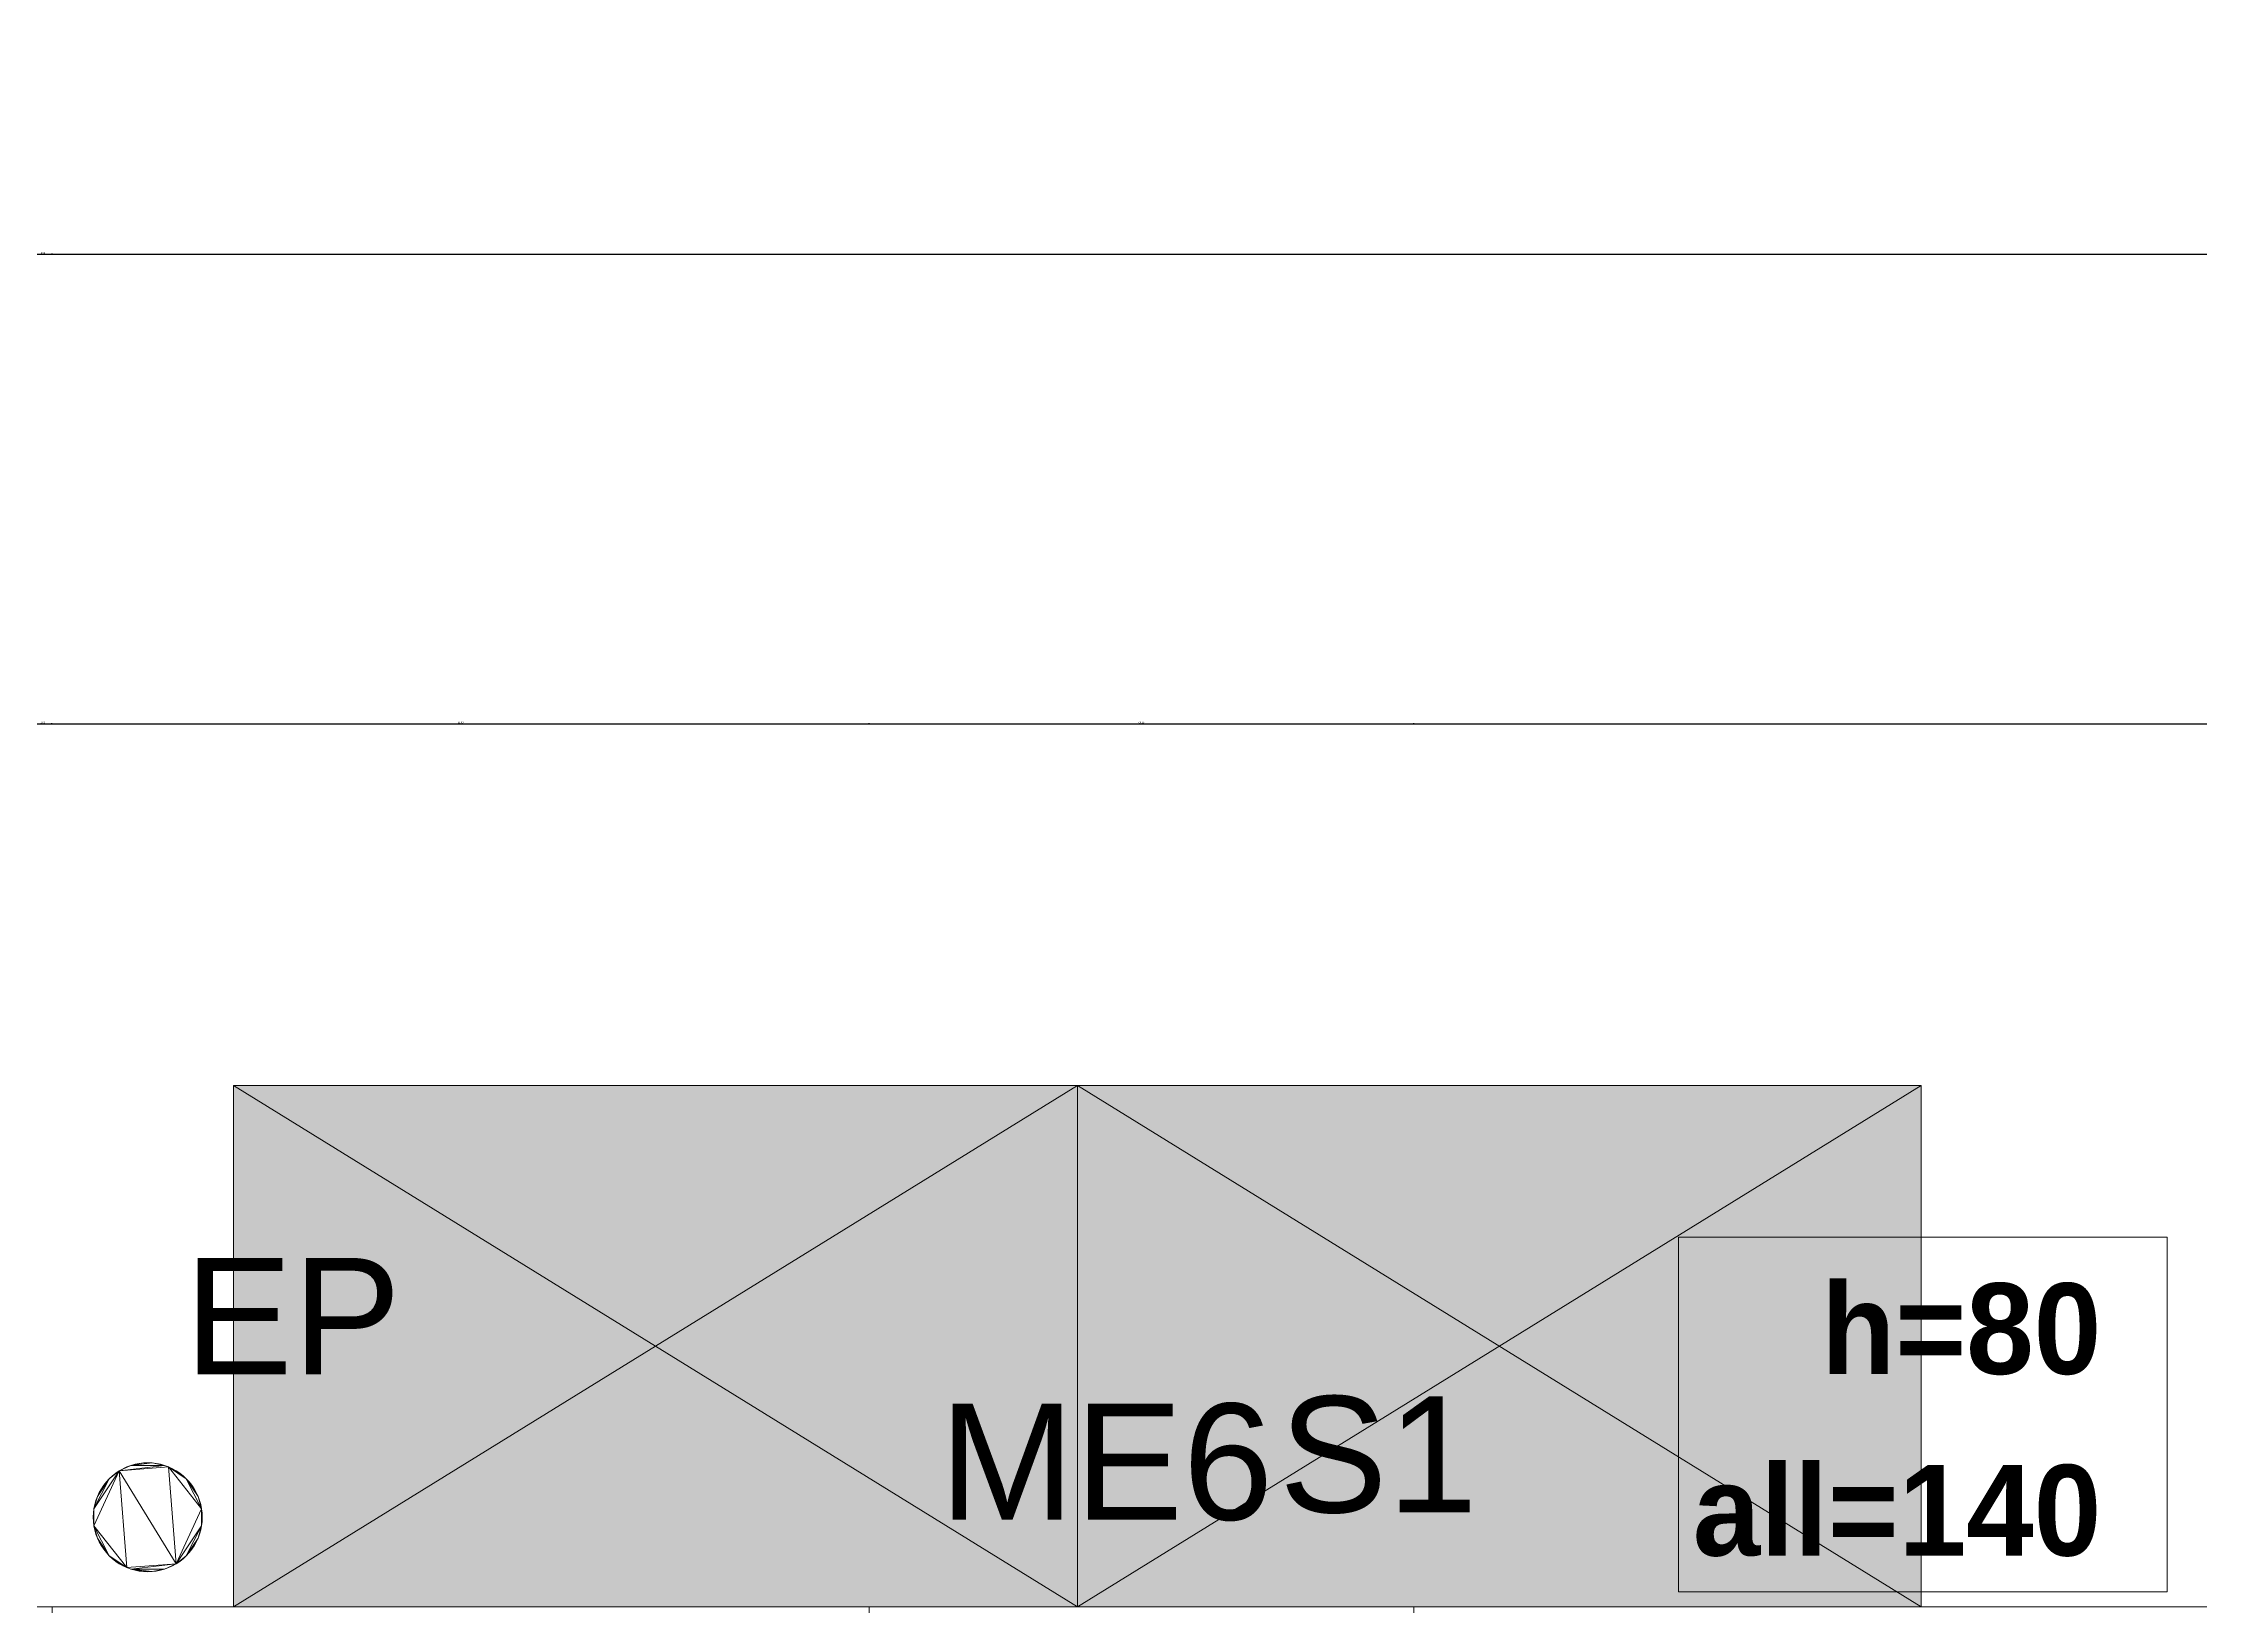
# Model space of a CAD drawing. Header units: metres. Extents: x -12536 to 12621, y -17191 to 9596.
# Drawn here: x -10895.3 to -10657.6, y -2459.8 to -2287.6 of the extents above; entities that cross this region are included whole.
import ezdxf
from ezdxf.lldxf.tags import DXFTag

# ---------------------------------------------------------------- set-up
doc = ezdxf.new("R2010")
doc.units = ezdxf.units.M
doc.header["$MEASUREMENT"] = 0
doc.header["$PDMODE"] = 2
doc.header["$PDSIZE"] = 0.25
doc.layers.add('Calque commun', color=7, linetype='Continuous')
doc.layers.add('Textes', color=7, linetype='Continuous')
doc.styles.add('Arial', font='arial.ttf', dxfattribs={"height": 0.128})
doc.styles.add('Century Gothic2', font='GOTHICB.TTF', dxfattribs={"height": 0.313})
doc.styles.add('Century Gothic6', font='GOTHIC.TTF', dxfattribs={"height": 0.18})
tags = doc.linetypes.add('HIDDEN', pattern=[0.375, 0.25, -0.125]).pattern_tags.tags
tags[6:7] = [DXFTag(74, 4), DXFTag(75, 0), DXFTag(340, '0'), DXFTag(46, 1.0), DXFTag(50, 0.0), DXFTag(44, 0.0), DXFTag(45, 0.0)]
tags[4:5] = [DXFTag(74, 4), DXFTag(75, 0), DXFTag(340, '0'), DXFTag(46, 1.0), DXFTag(50, 0.0), DXFTag(44, 0.0), DXFTag(45, 0.0)]
doc.dimstyles.new('DIM7', dxfattribs={"dimtxt": 0.18, "dimasz": 0.035, "dimexe": 0.05, "dimexo": 0, "dimgap": 0.05, "dimtad": 1, "dimzin": 1, "dimdsep": 46, "dimtxsty": 'Century Gothic6', "dimblk": 'ORIGIN', "dimcen": 0.09, "dimdle": 0.05, "dimadec": 0, "dimazin": 0, "dimtfac": 1, "dimtdec": 4, "dimtix": 1, "dimtofl": 0, "dimtmove": 0, "dimatfit": 3, "dimfxl": 0.05, "dimfxlon": 1, "dimfrac": 2, "dimtolj": 1, "dimtzin": 0, "dimarcsym": 2})

# ---------------------------------------------------------------- blocks, each defined once
blk = doc.blocks.new('Block26954')
at = {"layer": 'Calque commun', "color": 7, "linetype": 'Continuous', "lineweight": 20}
for p, q in [((-15.6188, -20.6153), (-15.8188, -20.6153)), ((-15.6188, -20.8153), (-15.6188, -20.8153))]:
    blk.add_line(p, q, dxfattribs=at)
at = {"layer": 'Calque commun', "color": 7, "linetype": 'Continuous', "lineweight": 5}
blk.add_line((-15.6188, -20.9353), (-15.4988, -20.9353), dxfattribs=at)
blk = doc.blocks.new('Block26990')
at = {"layer": 'Calque commun', "color": 7, "linetype": 'Continuous', "lineweight": 20}
for p, q in [((-15.8188, -20.6153), (-14.9188, -20.6153)), ((-14.3188, -20.6153), (-12.3189, -20.6153))]:
    blk.add_line(p, q, dxfattribs=at)
blk = doc.blocks.new('Block26991')
at = {"layer": 'Calque commun', "color": 7, "linetype": 'Continuous', "lineweight": 20}
blk.add_line((-15.8188, -20.6153), (-15.8188, -29.6153), dxfattribs=at)
blk = doc.blocks.new('_ORIGIN')
at = {"color": 0, "linetype": 'ByBlock', "lineweight": -2}
blk.add_line((0, 0), (-1, 0), dxfattribs=at)
blk.add_circle((0, 0), 0.5, dxfattribs=at)
blk = doc.blocks.new('*D1271')
at = {"layer": 'Calque commun', "color": 0, "linetype": 'ByBlock', "lineweight": -2, "transparency": 16777216}
for p, q in [((-10804.31, -2362.6), (-10804.31, -2362.5)), ((-10804.28, -2362.55), (-10744.35, -2362.55)), ((-10744.31, -2362.55), (-10744.35, -2362.55)), ((-10744.31, -2362.6), (-10744.31, -2362.5))]:
    blk.add_line(p, q, dxfattribs=at)
at = {"layer": 'Calque commun', "color": 0, "linetype": 'Continuous', "lineweight": -2, "transparency": 16777216}
blk.add_line((-10744.28, -2362.55), (-10744.24, -2362.55), dxfattribs=at)
at = {"layer": 'Defpoints', "color": 0, "linetype": 'Continuous', "transparency": 16777216}
for p in [(-10744.31, -2362.55), (-10804.31, -2459.81), (-10744.31, -2459.81)]:
    blk.add_point(p, dxfattribs=at)
at = {"layer": 'Calque commun', "color": 0, "linetype": 'Continuous', "lineweight": -2, "transparency": 16777216, "xscale": 0.03500000014901161, "yscale": 0.03500000014901161, "zscale": 0.03500000014901161, "rotation": 180}
for p in [(-10804.31, -2362.55), (-10744.31, -2362.55)]:
    blk.add_blockref('_ORIGIN', p, dxfattribs=at)
at = {"layer": 'Calque commun', "color": 0, "linetype": 'Continuous', "lineweight": 5, "transparency": 16777216, "insert": (-10774.31, -2362.5), "char_height": 0.18, "attachment_point": 8, "line_spacing_factor": 0.773441, "style": 'Century Gothic6'}
blk.add_mtext('\\A1;60.00', dxfattribs=at)
blk = doc.blocks.new('*D1273')
at = {"layer": 'Calque commun', "color": 0, "linetype": 'ByBlock', "lineweight": -2, "transparency": 16777216}
for p, q in [((-10744.31, -2362.6), (-10744.31, -2362.5)), ((-10744.28, -2362.55), (-10544.35, -2362.55)), ((-10544.32, -2362.55), (-10544.35, -2362.55)), ((-10544.32, -2362.6), (-10544.32, -2362.5))]:
    blk.add_line(p, q, dxfattribs=at)
at = {"layer": 'Calque commun', "color": 0, "linetype": 'Continuous', "lineweight": -2, "transparency": 16777216}
blk.add_line((-10544.28, -2362.55), (-10544.25, -2362.55), dxfattribs=at)
at = {"layer": 'Defpoints', "color": 0, "linetype": 'Continuous', "transparency": 16777216}
for p in [(-10544.32, -2362.55), (-10744.31, -2459.81), (-10544.32, -2459.81)]:
    blk.add_point(p, dxfattribs=at)
at = {"layer": 'Calque commun', "color": 0, "linetype": 'Continuous', "lineweight": -2, "transparency": 16777216, "xscale": 0.03500000014901161, "yscale": 0.03500000014901161, "zscale": 0.03500000014901161, "rotation": 180}
for p in [(-10744.31, -2362.55), (-10544.32, -2362.55)]:
    blk.add_blockref('_ORIGIN', p, dxfattribs=at)
at = {"layer": 'Calque commun', "color": 0, "linetype": 'Continuous', "lineweight": 5, "transparency": 16777216, "insert": (-10644.32, -2362.5), "char_height": 0.18, "attachment_point": 8, "line_spacing_factor": 0.773441, "style": 'Century Gothic6'}
blk.add_mtext('\\A1;199.99', dxfattribs=at)
blk = doc.blocks.new('*D1427')
at = {"layer": 'Calque commun', "color": 0, "linetype": 'ByBlock', "lineweight": -2, "transparency": 16777216}
for p, q in [((-10894.31, -2310.88), (-10894.31, -2310.78)), ((-10894.28, -2310.83), (-10234.35, -2310.83)), ((-10234.32, -2310.83), (-10234.35, -2310.83)), ((-10234.32, -2310.88), (-10234.32, -2310.78))]:
    blk.add_line(p, q, dxfattribs=at)
at = {"layer": 'Calque commun', "color": 0, "linetype": 'Continuous', "lineweight": -2, "transparency": 16777216}
blk.add_line((-10234.28, -2310.83), (-10234.25, -2310.83), dxfattribs=at)
at = {"layer": 'Defpoints', "color": 0, "linetype": 'Continuous', "transparency": 16777216}
for p in [(-10234.32, -2310.83), (-10894.31, -2362.55), (-10234.32, -2362.55)]:
    blk.add_point(p, dxfattribs=at)
at = {"layer": 'Calque commun', "color": 0, "linetype": 'Continuous', "lineweight": -2, "transparency": 16777216, "xscale": 0.03500000014901161, "yscale": 0.03500000014901161, "zscale": 0.03500000014901161, "rotation": 180}
for p in [(-10894.31, -2310.83), (-10234.32, -2310.83)]:
    blk.add_blockref('_ORIGIN', p, dxfattribs=at)
at = {"layer": 'Calque commun', "color": 0, "linetype": 'Continuous', "lineweight": 5, "transparency": 16777216, "insert": (-10564.32, -2310.78), "char_height": 0.18, "attachment_point": 8, "line_spacing_factor": 0.773441, "style": 'Century Gothic6'}
blk.add_mtext('\\A1;660.00', dxfattribs=at)
blk = doc.blocks.new('*D1684')
at = {"layer": 'Calque commun', "color": 0, "linetype": 'ByBlock', "lineweight": -2, "transparency": 16777216}
for p, q in [((-10896.31, -2310.83), (-10896.31, -2310.78)), ((-10896.28, -2310.83), (-10894.35, -2310.83)), ((-10894.31, -2310.83), (-10894.35, -2310.83)), ((-10894.31, -2310.83), (-10894.31, -2310.78))]:
    blk.add_line(p, q, dxfattribs=at)
at = {"layer": 'Calque commun', "color": 0, "linetype": 'Continuous', "lineweight": -2, "transparency": 16777216}
blk.add_line((-10894.28, -2310.83), (-10894.24, -2310.83), dxfattribs=at)
at = {"layer": 'Defpoints', "color": 0, "linetype": 'Continuous', "transparency": 16777216}
for p in [(-10896.31, -2310.83), (-10894.31, -2310.83), (-10894.31, -2310.83)]:
    blk.add_point(p, dxfattribs=at)
at = {"layer": 'Calque commun', "color": 0, "linetype": 'Continuous', "lineweight": -2, "transparency": 16777216, "xscale": 0.03500000014901161, "yscale": 0.03500000014901161, "zscale": 0.03500000014901161, "rotation": 180}
for p in [(-10896.31, -2310.83), (-10894.31, -2310.83)]:
    blk.add_blockref('_ORIGIN', p, dxfattribs=at)
at = {"layer": 'Calque commun', "color": 0, "linetype": 'Continuous', "lineweight": 5, "transparency": 16777216, "insert": (-10895.31, -2310.78), "char_height": 0.18, "attachment_point": 8, "line_spacing_factor": 0.773441, "style": 'Century Gothic6'}
blk.add_mtext('\\A1;2.00', dxfattribs=at)
blk = doc.blocks.new('*D1688')
at = {"layer": 'Calque commun', "color": 0, "linetype": 'ByBlock', "lineweight": -2, "transparency": 16777216}
for p, q in [((-10896.32, -2362.6), (-10896.32, -2362.5)), ((-10896.28, -2362.55), (-10894.35, -2362.55)), ((-10894.32, -2362.55), (-10894.35, -2362.55)), ((-10894.32, -2362.6), (-10894.32, -2362.5))]:
    blk.add_line(p, q, dxfattribs=at)
at = {"layer": 'Calque commun', "color": 0, "linetype": 'Continuous', "lineweight": -2, "transparency": 16777216}
blk.add_line((-10894.28, -2362.55), (-10894.25, -2362.55), dxfattribs=at)
at = {"layer": 'Defpoints', "color": 0, "linetype": 'Continuous', "transparency": 16777216}
for p in [(-10894.32, -2362.55), (-10896.32, -2459.81), (-10894.32, -2459.81)]:
    blk.add_point(p, dxfattribs=at)
at = {"layer": 'Calque commun', "color": 0, "linetype": 'Continuous', "lineweight": -2, "transparency": 16777216, "xscale": 0.03500000014901161, "yscale": 0.03500000014901161, "zscale": 0.03500000014901161, "rotation": 180}
for p in [(-10896.32, -2362.55), (-10894.32, -2362.55)]:
    blk.add_blockref('_ORIGIN', p, dxfattribs=at)
at = {"layer": 'Calque commun', "color": 0, "linetype": 'Continuous', "lineweight": 5, "transparency": 16777216, "insert": (-10895.32, -2362.5), "char_height": 0.18, "attachment_point": 8, "line_spacing_factor": 0.773441, "style": 'Century Gothic6'}
blk.add_mtext('\\A1;2.00', dxfattribs=at)
blk = doc.blocks.new('*D1689')
at = {"layer": 'Calque commun', "color": 0, "linetype": 'ByBlock', "lineweight": -2, "transparency": 16777216}
for p, q in [((-10894.32, -2362.6), (-10894.32, -2362.5)), ((-10894.28, -2362.55), (-10804.35, -2362.55)), ((-10804.31, -2362.55), (-10804.35, -2362.55)), ((-10804.31, -2362.6), (-10804.31, -2362.5))]:
    blk.add_line(p, q, dxfattribs=at)
at = {"layer": 'Calque commun', "color": 0, "linetype": 'Continuous', "lineweight": -2, "transparency": 16777216}
blk.add_line((-10804.28, -2362.55), (-10804.24, -2362.55), dxfattribs=at)
at = {"layer": 'Defpoints', "color": 0, "linetype": 'Continuous', "transparency": 16777216}
for p in [(-10804.31, -2362.55), (-10894.32, -2459.81), (-10804.31, -2459.81)]:
    blk.add_point(p, dxfattribs=at)
at = {"layer": 'Calque commun', "color": 0, "linetype": 'Continuous', "lineweight": -2, "transparency": 16777216, "xscale": 0.03500000014901161, "yscale": 0.03500000014901161, "zscale": 0.03500000014901161, "rotation": 180}
for p in [(-10894.32, -2362.55), (-10804.31, -2362.55)]:
    blk.add_blockref('_ORIGIN', p, dxfattribs=at)
at = {"layer": 'Calque commun', "color": 0, "linetype": 'Continuous', "lineweight": 5, "transparency": 16777216, "insert": (-10849.31, -2362.5), "char_height": 0.18, "attachment_point": 8, "line_spacing_factor": 0.773441, "style": 'Century Gothic6'}
blk.add_mtext('\\A1;90.00', dxfattribs=at)
blk = doc.blocks.new('*D1690')
at = {"layer": 'Calque commun', "color": 0, "linetype": 'ByBlock', "lineweight": -2, "transparency": 16777216}
for p, q in [((-10804.31, -2362.6), (-10804.31, -2362.5)), ((-10804.28, -2362.55), (-10744.35, -2362.55)), ((-10744.31, -2362.55), (-10744.35, -2362.55)), ((-10744.31, -2362.6), (-10744.31, -2362.5))]:
    blk.add_line(p, q, dxfattribs=at)
at = {"layer": 'Calque commun', "color": 0, "linetype": 'Continuous', "lineweight": -2, "transparency": 16777216}
blk.add_line((-10744.28, -2362.55), (-10744.24, -2362.55), dxfattribs=at)
at = {"layer": 'Defpoints', "color": 0, "linetype": 'Continuous', "transparency": 16777216}
for p in [(-10744.31, -2362.55), (-10804.31, -2459.81), (-10744.31, -2459.81)]:
    blk.add_point(p, dxfattribs=at)
at = {"layer": 'Calque commun', "color": 0, "linetype": 'Continuous', "lineweight": -2, "transparency": 16777216, "xscale": 0.03500000014901161, "yscale": 0.03500000014901161, "zscale": 0.03500000014901161, "rotation": 180}
for p in [(-10804.31, -2362.55), (-10744.31, -2362.55)]:
    blk.add_blockref('_ORIGIN', p, dxfattribs=at)
at = {"layer": 'Calque commun', "color": 0, "linetype": 'Continuous', "lineweight": 5, "transparency": 16777216, "insert": (-10774.31, -2362.5), "char_height": 0.18, "attachment_point": 8, "line_spacing_factor": 0.773441, "style": 'Century Gothic6'}
blk.add_mtext('\\A1;60.00', dxfattribs=at)

msp = doc.modelspace()

# ---------------------------------------------------------------- linework, layer by layer
at = {"layer": 'Calque commun', "color": 12, "linetype": 'Continuous', "lineweight": 20}
for p, q in [((-10804.312, -2459.805), (-10804.312, -2479.805)), ((-10744.312, -2459.805), (-10744.312, -2479.805))]:
    msp.add_line(p, q, dxfattribs=at)
at = {"layer": 'Calque commun', "color": 7, "linetype": 'HIDDEN', "lineweight": 5, "flags": 128}
for points in [[(-10781.368, -2402.403), (-10874.316, -2402.403), (-10874.316, -2459.805), (-10781.368, -2459.805), (-10781.368, -2402.403), (-10874.316, -2459.805), (-10874.316, -2402.403), (-10781.368, -2459.805)], [(-10688.421, -2402.403), (-10781.368, -2402.403), (-10781.368, -2459.805), (-10688.421, -2459.805), (-10688.421, -2402.403), (-10781.368, -2459.805), (-10781.368, -2402.403), (-10688.421, -2459.805)]]:
    msp.add_lwpolyline(points, dxfattribs=at)
at = {"layer": 'Calque commun', "color": 43, "linetype": 'Continuous', "lineweight": 5, "true_color": 0xdfbd75}
for points in [[(-10874.316, -2402.403), (-10781.368, -2402.403), (-10874.316, -2459.805), (-10781.368, -2459.805)], [(-10781.368, -2402.403), (-10688.421, -2402.403), (-10781.368, -2459.805), (-10688.421, -2459.805)]]:
    msp.add_trace(points, dxfattribs=at)

# ---------------------------------------------------------------- block references
at = {"layer": 'Calque commun', "color": 0, "linetype": 'ByBlock', "lineweight": -2, "xscale": 100, "yscale": 100, "zscale": 100}
for name in ['Block26990', 'Block26991', 'Block26954']:
    msp.add_blockref(name, (-9312.433, -398.28), dxfattribs=at)

# ---------------------------------------------------------------- texts
at = {"layer": 'Calque commun', "color": 5, "linetype": 'ByBlock', "lineweight": -2, "insert": (-10668.584, -2424.164), "char_height": 10, "attachment_point": 3, "line_spacing_factor": 1.2, "style": 'Century Gothic2'}
msp.add_mtext('h=80\\Pall=140', dxfattribs=at)
at = {"layer": 'Textes', "color": 5, "linetype": 'ByBlock', "lineweight": -2, "style": 'Arial'}
for s, p in [('EP', (-10879.732, -2434.187)), ('ME6', (-10796.569, -2450.219)), ('S1', (-10759.147, -2449.406))]:
    msp.add_text(s, height=12.8, dxfattribs=at).set_placement(p)

# ---------------------------------------------------------------- dimensions: what is measured, and where the dimension line sits
at = {"layer": 'Calque commun', "color": 5, "linetype": 'Continuous', "lineweight": 5}
for p1, p2, distance, picture, middle in [((-10896.314, -2310.829), (-10894.314, -2310.829), 0, '*D1684', (-10895.314, -2310.685)), ((-10894.314, -2362.551), (-10234.316, -2362.551), 51.722, '*D1427', (-10564.315, -2310.685)), ((-10896.316, -2459.805), (-10894.315, -2459.805), 97.254, '*D1688', (-10895.315, -2362.407)), ((-10894.315, -2459.805), (-10804.312, -2459.805), 97.254, '*D1689', (-10849.314, -2362.407)), ((-10804.312, -2459.805), (-10744.312, -2459.805), 97.254, '*D1271', (-10774.312, -2362.407)), ((-10804.312, -2459.805), (-10744.312, -2459.805), 97.254, '*D1690', (-10774.312, -2362.407)), ((-10744.312, -2459.805), (-10544.318, -2459.805), 97.254, '*D1273', (-10644.315, -2362.407))]:
    dim = msp.add_aligned_dim(p1=p1, p2=p2, distance=distance, dimstyle='DIM7', dxfattribs=at)
    dim.commit()
    dim.dimension.update_dxf_attribs({"geometry": picture, "text_midpoint": middle})

# ---------------------------------------------------------------- meshes
at = {"layer": 'Calque commun', "color": 7, "linetype": 'Continuous', "lineweight": 5}
mesh = msp.add_polyface(dxfattribs=at)
corners = [(-6352.223, -1261.028), (-12352.223, -1261.028), (-12352.223, -5461.028), (-6352.223, -5461.028)]
mesh.append_faces([[corners[k] for k in face] for face in [(0, 1, 2, 3)]], dxfattribs={"color": 7})
at = {"layer": 'Calque commun', "color": 11, "linetype": 'Continuous', "lineweight": 20}
mesh = msp.add_polyface(dxfattribs=at)
corners = [(-10715.166, -2419.083), (-10661.329, -2419.083), (-10661.329, -2458.153), (-10715.166, -2458.153)]
mesh.append_faces([[corners[k] for k in face] for face in [(0, 1, 2, 3)]], dxfattribs={"color": 11})
mesh = msp.add_polyface(dxfattribs=at)
corners = [(-10879.2, -2446.043), (-10879.52, -2445.697), (-10878.219, -2447.643), (-10882.362, -2455.774), (-10883.292, -2455.921), (-10882.824, -2455.866), (-10888.325, -2453.836), (-10889.306, -2452.236), (-10888.879, -2453.075), (-10880.628, -2455.055), (-10877.836, -2450.878), (-10877.836, -2449.001), (-10881.466, -2455.483), (-10881.039, -2455.286), (-10885.617, -2455.646), (-10881.909, -2455.646), (-10879.52, -2454.182), (-10879.2, -2453.836), (-10878.219, -2452.236), (-10884.233, -2455.921), (-10883.763, -2455.94), (-10881.466, -2444.396), (-10881.039, -2444.593), (-10882.362, -2444.105), (-10882.824, -2444.013), (-10883.292, -2443.958), (-10878.647, -2453.075), (-10888.005, -2454.182), (-10887.289, -2454.794), (-10886.898, -2455.055), (-10888.325, -2446.043), (-10889.306, -2447.643), (-10888.005, -2445.697), (-10877.781, -2450.41), (-10877.763, -2449.939), (-10879.866, -2445.377), (-10880.236, -2445.085), (-10888.879, -2446.804), (-10889.109, -2447.215), (-10886.059, -2455.483), (-10886.487, -2455.286), (-10881.909, -2444.233), (-10880.628, -2444.824), (-10889.763, -2449.939), (-10889.689, -2449.001), (-10889.744, -2449.469), (-10889.689, -2450.878), (-10889.469, -2448.085), (-10887.289, -2445.085), (-10887.659, -2445.377), (-10886.898, -2444.824), (-10885.163, -2455.774), (-10880.236, -2454.794), (-10879.866, -2454.502), (-10884.701, -2455.866), (-10889.597, -2451.34), (-10889.469, -2451.794), (-10878.416, -2452.664), (-10878.647, -2446.804), (-10885.617, -2444.233), (-10886.059, -2444.396), (-10884.233, -2443.958), (-10883.763, -2443.939), (-10877.781, -2449.469), (-10889.744, -2450.41), (-10888.617, -2446.413), (-10885.163, -2444.105), (-10884.701, -2444.013), (-10878.416, -2447.215), (-10877.928, -2448.539), (-10878.056, -2448.085), (-10887.659, -2454.502), (-10886.487, -2444.593), (-10878.056, -2451.794), (-10889.597, -2448.539), (-10889.109, -2452.664), (-10878.908, -2453.466), (-10878.908, -2446.413), (-10888.617, -2453.466), (-10877.928, -2451.34)]
mesh.append_faces([[corners[k] for k in face] for face in [(3, 4, 5), (9, 12, 13), (43, 44, 45), (16, 52, 53), (18, 26, 57), (61, 25, 62), (11, 34, 63), (46, 43, 64), (66, 61, 67), (50, 60, 72), (26, 17, 76), (6, 8, 78)]], dxfattribs={"vtx0": -1, "color": 11})
mesh.append_faces([[corners[k] for k in face] for face in [(21, 1, 22), (30, 31, 32), (23, 25, 41), (47, 44, 31), (48, 32, 50), (39, 27, 40)]], dxfattribs={"vtx0": -1, "vtx1": -1, "color": 11})
mesh.append_faces([[corners[k] for k in face] for face in [(6, 7, 8), (9, 10, 11), (14, 4, 15), (18, 17, 26), (11, 10, 34), (11, 1, 21), (46, 44, 43), (11, 2, 1), (16, 10, 9), (9, 50, 39), (0, 2, 58), (14, 19, 4), (46, 39, 50), (46, 50, 44), (46, 7, 27), (32, 44, 50), (41, 25, 59), (9, 21, 50), (9, 11, 21), (46, 27, 39), (50, 41, 59), (32, 31, 44), (16, 18, 10), (61, 59, 25), (30, 37, 31), (9, 14, 15)]], dxfattribs={"vtx0": -1, "vtx1": -1, "vtx2": -1, "color": 11})
mesh.append_faces([[corners[k] for k in face] for face in [(27, 28, 29), (9, 39, 14), (27, 29, 40), (1, 42, 22), (9, 15, 12), (50, 59, 60), (1, 36, 42), (46, 56, 7), (16, 9, 52), (11, 70, 2)]], dxfattribs={"vtx0": -1, "vtx2": -1, "color": 11})
mesh.append_faces([[corners[k] for k in face] for face in [(0, 1, 2), (16, 17, 18), (6, 27, 7), (3, 15, 4), (14, 51, 19), (66, 59, 61), (18, 73, 10), (21, 41, 50)]], dxfattribs={"vtx1": -1, "vtx2": -1, "color": 11})
mesh.append_faces([[corners[k] for k in face] for face in [(19, 20, 4), (23, 24, 25), (10, 33, 34), (1, 35, 36), (37, 38, 31), (48, 49, 32), (51, 54, 19), (46, 55, 56), (30, 65, 37), (2, 68, 58), (11, 69, 70), (27, 71, 28), (47, 74, 44), (7, 75, 8), (58, 77, 0), (73, 79, 10)]], dxfattribs={"vtx2": -1, "color": 11})
at = {"layer": 'Calque commun', "color": 9, "linetype": 'HIDDEN', "lineweight": 20}
mesh = msp.add_polyface(dxfattribs=at)
corners = [(-9594.317, -2643.344), (-10254.316, -3359.805), (-9594.317, -3543.344), (-10254.316, -3543.344), (-11534.313, -3359.805), (-10234.035, -2643.344), (-11556.313, -2643.344), (-12196.312, -2643.344), (-12196.312, -3543.344), (-11534.313, -3543.344), (-10234.035, -2459.805), (-11556.313, -2459.805)]
mesh.append_faces([[corners[k] for k in face] for face in [(4, 8, 9)]], dxfattribs={"vtx0": -1, "color": 9})
mesh.append_faces([[corners[k] for k in face] for face in [(0, 1, 2), (7, 4, 6)]], dxfattribs={"vtx0": -1, "vtx1": -1, "color": 9})
mesh.append_faces([[corners[k] for k in face] for face in [(4, 5, 6)]], dxfattribs={"vtx0": -1, "vtx1": -1, "vtx2": -1, "color": 9})
mesh.append_faces([[corners[k] for k in face] for face in [(4, 1, 5), (7, 8, 4), (5, 10, 6), (0, 5, 1)]], dxfattribs={"vtx1": -1, "vtx2": -1, "color": 9})
mesh.append_faces([[corners[k] for k in face] for face in [(1, 3, 2), (10, 11, 6)]], dxfattribs={"vtx2": -1, "color": 9})

doc.saveas('drawing.dxf')
